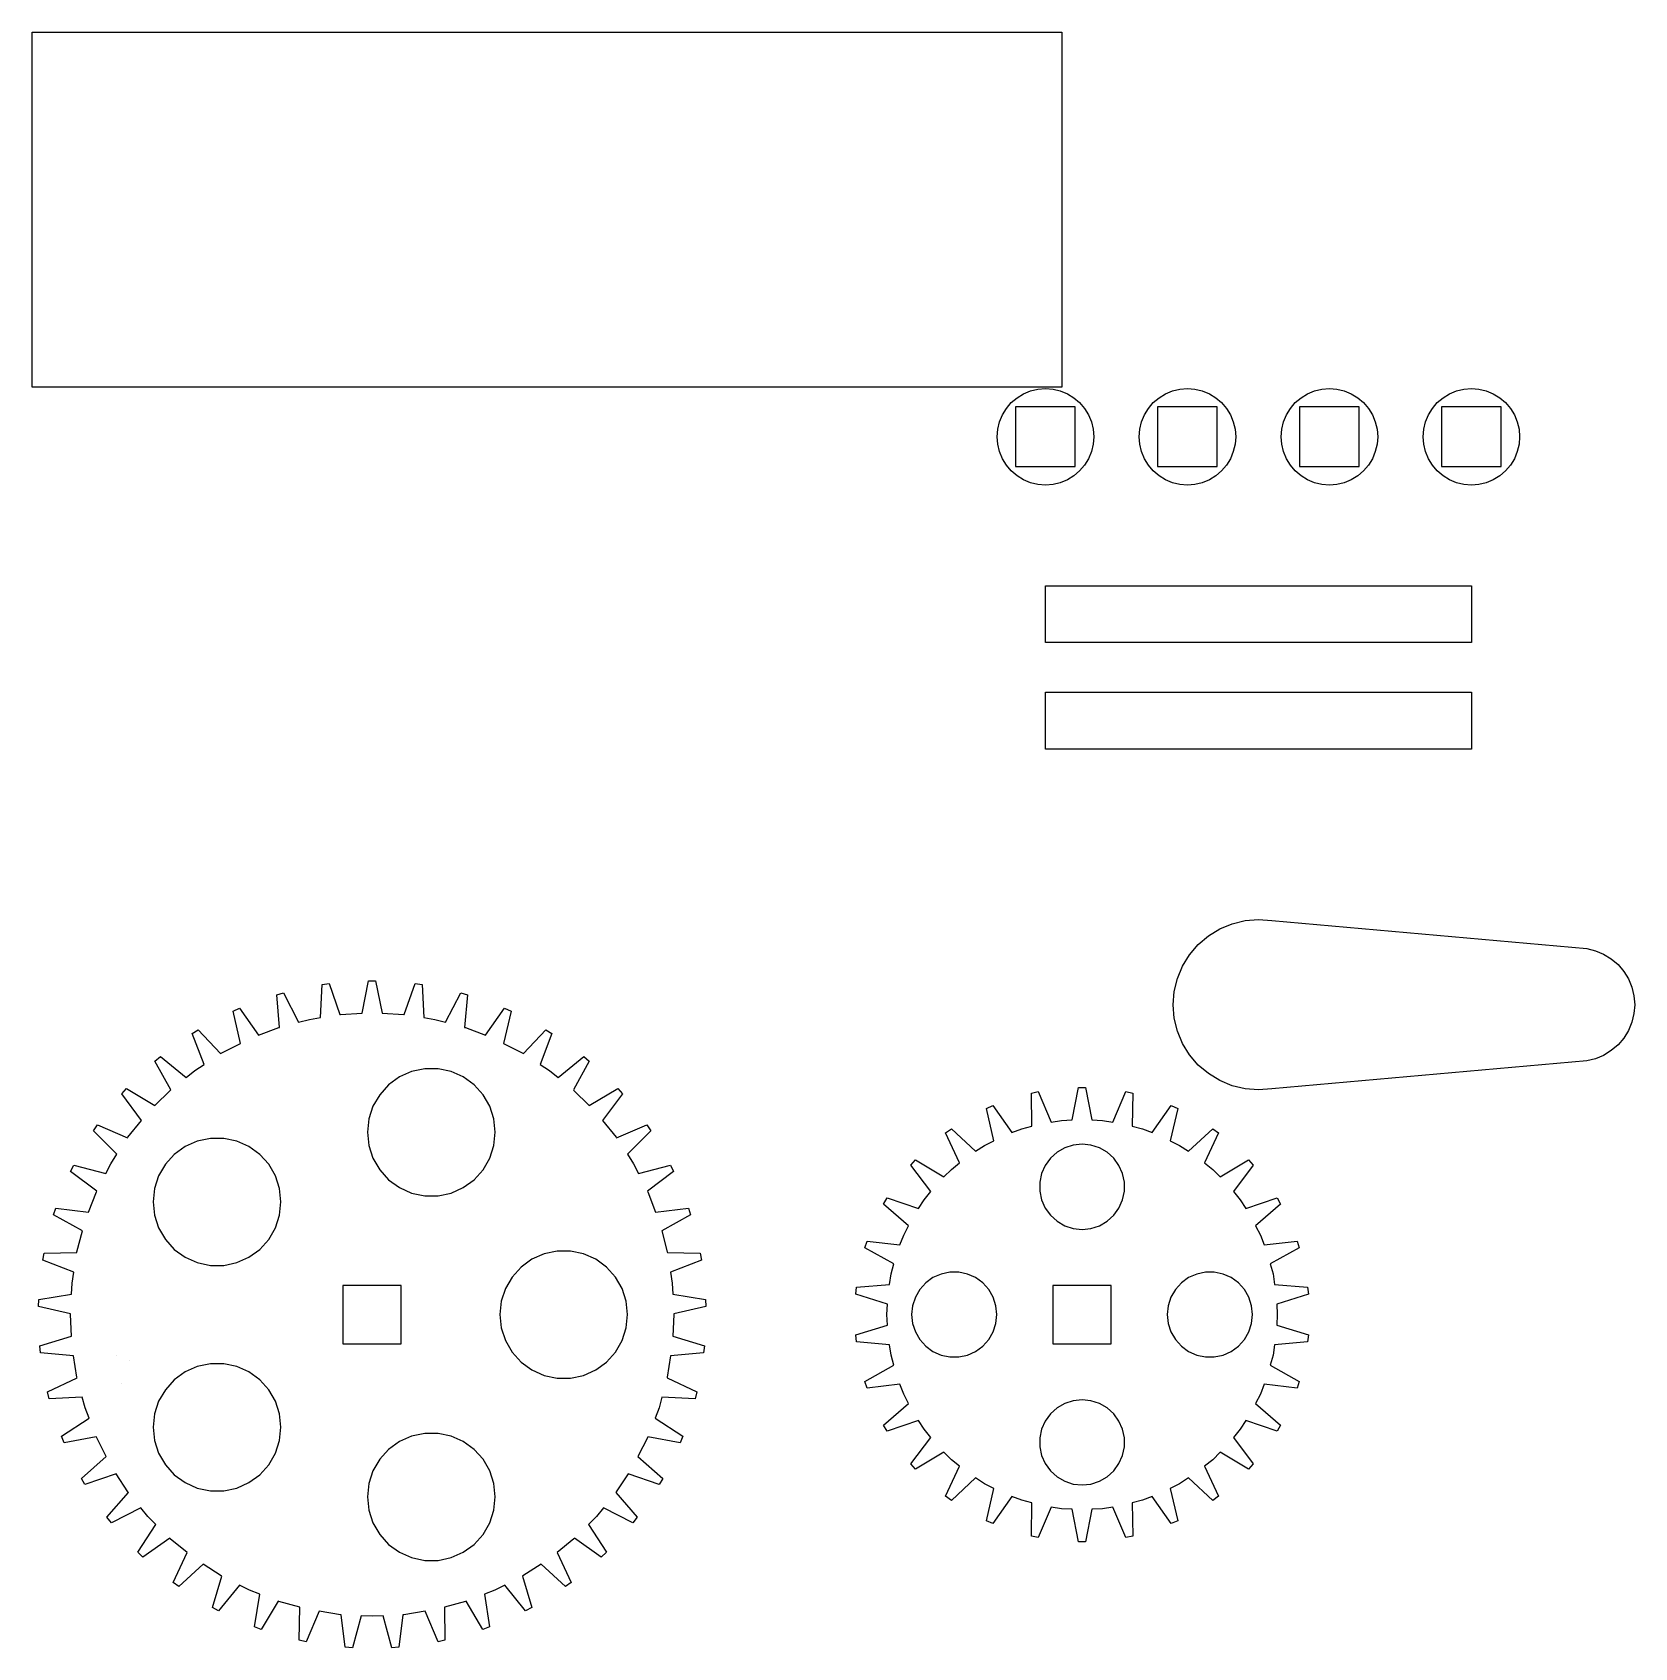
# Model space of a CAD drawing. Header units: metres. Extents: x 9 to 234, y 10 to 238.
import ezdxf

# ---------------------------------------------------------------- set-up
doc = ezdxf.new("R2010")
doc.units = ezdxf.units.M
for name, color, linetype in [('Barre_1', 5, 'Continuous'), ('Barre_2', 6, 'Continuous'), ('Entretoise_1', 7, 'Continuous'), ('Entretoise_2', 1, 'Continuous'), ('Entretoise_3', 2, 'Continuous'), ('Entretoise_4', 3, 'Continuous'), ('Grande_roue', 2, 'Continuous'), ('Manivelle', 4, 'Continuous'), ('Petite_roue', 3, 'Continuous'), ('Support', 1, 'Continuous')]:
    doc.layers.add(name, color=color, linetype=linetype)

msp = doc.modelspace()

# ---------------------------------------------------------------- linework, layer by layer
at = {"layer": 'Barre_1'}
for points in [[(145.02, 178.61), (144.77, 179.64), (144.68, 180.71), (144.77, 181.77), (145.02, 182.81), (145.42, 183.79), (145.98, 184.7), (146.67, 185.52), (147.49, 186.21), (148.4, 186.77), (149.38, 187.17), (150.42, 187.42), (151.48, 187.51), (152.55, 187.42), (153.58, 187.17), (154.57, 186.77), (155.48, 186.21), (156.29, 185.52), (156.98, 184.7), (157.54, 183.79), (157.95, 182.81), (158.2, 181.77), (158.28, 180.71), (158.2, 179.64), (157.95, 178.61), (157.54, 177.62), (156.98, 176.71), (156.29, 175.9), (155.48, 175.21), (154.57, 174.65), (153.58, 174.24), (152.55, 173.99), (151.48, 173.91), (150.42, 173.99), (149.38, 174.24), (148.4, 174.65), (147.49, 175.21), (146.67, 175.9), (145.98, 176.71), (145.42, 177.62), (145.02, 178.61)], [(147.28, 176.51), (155.68, 176.51), (155.68, 184.91), (147.28, 184.91), (147.28, 176.51)]]:
    msp.add_lwpolyline(points, close=True, dxfattribs=at)
at = {"layer": 'Barre_2'}
for points in [[(165.02, 178.61), (164.77, 179.64), (164.68, 180.71), (164.77, 181.77), (165.02, 182.81), (165.42, 183.79), (165.98, 184.7), (166.67, 185.52), (167.49, 186.21), (168.4, 186.77), (169.38, 187.17), (170.42, 187.42), (171.48, 187.51), (172.55, 187.42), (173.58, 187.17), (174.57, 186.77), (175.48, 186.21), (176.29, 185.52), (176.98, 184.7), (177.54, 183.79), (177.95, 182.81), (178.2, 181.77), (178.28, 180.71), (178.2, 179.64), (177.95, 178.61), (177.54, 177.62), (176.98, 176.71), (176.29, 175.9), (175.48, 175.21), (174.57, 174.65), (173.58, 174.24), (172.55, 173.99), (171.48, 173.91), (170.42, 173.99), (169.38, 174.24), (168.4, 174.65), (167.49, 175.21), (166.67, 175.9), (165.98, 176.71), (165.42, 177.62), (165.02, 178.61)], [(167.28, 176.51), (175.68, 176.51), (175.68, 184.91), (167.28, 184.91), (167.28, 176.51)]]:
    msp.add_lwpolyline(points, close=True, dxfattribs=at)
at = {"layer": 'Entretoise_1'}
for points in [[(185.02, 178.61), (184.77, 179.64), (184.68, 180.71), (184.77, 181.77), (185.02, 182.81), (185.42, 183.79), (185.98, 184.7), (186.67, 185.52), (187.49, 186.21), (188.4, 186.77), (189.38, 187.17), (190.42, 187.42), (191.48, 187.51), (192.55, 187.42), (193.58, 187.17), (194.57, 186.77), (195.48, 186.21), (196.29, 185.52), (196.98, 184.7), (197.54, 183.79), (197.95, 182.81), (198.2, 181.77), (198.28, 180.71), (198.2, 179.64), (197.95, 178.61), (197.54, 177.62), (196.98, 176.71), (196.29, 175.9), (195.48, 175.21), (194.57, 174.65), (193.58, 174.24), (192.55, 173.99), (191.48, 173.91), (190.42, 173.99), (189.38, 174.24), (188.4, 174.65), (187.49, 175.21), (186.67, 175.9), (185.98, 176.71), (185.42, 177.62), (185.02, 178.61)], [(187.28, 176.51), (195.68, 176.51), (195.68, 184.91), (187.28, 184.91), (187.28, 176.51)]]:
    msp.add_lwpolyline(points, close=True, dxfattribs=at)
at = {"layer": 'Entretoise_2'}
for points in [[(205.02, 178.61), (204.77, 179.64), (204.68, 180.71), (204.77, 181.77), (205.02, 182.81), (205.42, 183.79), (205.98, 184.7), (206.67, 185.52), (207.49, 186.21), (208.4, 186.77), (209.38, 187.17), (210.42, 187.42), (211.48, 187.51), (212.55, 187.42), (213.58, 187.17), (214.57, 186.77), (215.48, 186.21), (216.29, 185.52), (216.98, 184.7), (217.54, 183.79), (217.95, 182.81), (218.2, 181.77), (218.28, 180.71), (218.2, 179.64), (217.95, 178.61), (217.54, 177.62), (216.98, 176.71), (216.29, 175.9), (215.48, 175.21), (214.57, 174.65), (213.58, 174.24), (212.55, 173.99), (211.48, 173.91), (210.42, 173.99), (209.38, 174.24), (208.4, 174.65), (207.49, 175.21), (206.67, 175.9), (205.98, 176.71), (205.42, 177.62), (205.02, 178.61)], [(207.28, 176.51), (215.68, 176.51), (215.68, 184.91), (207.28, 184.91), (207.28, 176.51)]]:
    msp.add_lwpolyline(points, close=True, dxfattribs=at)
at = {"layer": 'Entretoise_3'}
msp.add_lwpolyline([(151.48, 144.71), (211.48, 144.71), (211.48, 136.71), (151.48, 136.71), (151.48, 144.71)], close=True, dxfattribs=at)
at = {"layer": 'Entretoise_4'}
msp.add_lwpolyline([(211.48, 151.71), (151.48, 151.71), (151.48, 159.71), (211.48, 159.71), (211.48, 151.71)], close=True, dxfattribs=at)
at = {"layer": 'Grande_roue'}
for points in [[(126.06, 47.66), (130.13, 49.92), (129.74, 51.35), (129.51, 52.82), (124.87, 53.23), (124.77, 54.22), (129.22, 55.59), (129.14, 57.07), (129.22, 58.55), (124.77, 59.92), (124.87, 60.91), (129.51, 61.32), (129.74, 62.79), (130.13, 64.22), (126.06, 66.48), (126.36, 67.43), (130.99, 66.87), (131.52, 68.26), (132.19, 69.58), (128.68, 72.64), (129.18, 73.5), (133.59, 71.99), (134.4, 73.23), (135.33, 74.39), (132.53, 78.11), (133.2, 78.85), (137.19, 76.46), (138.24, 77.51), (139.39, 78.44), (137.43, 82.66), (138.24, 83.25), (141.65, 80.08), (142.89, 80.89), (144.21, 81.56), (143.17, 86.1), (144.09, 86.51), (146.76, 82.69), (148.15, 83.22), (149.58, 83.61), (149.5, 88.27), (150.48, 88.47), (152.31, 84.19), (153.77, 84.42), (155.25, 84.5), (156.14, 89.07), (157.14, 89.07), (158.04, 84.5), (159.52, 84.42), (160.98, 84.19), (162.81, 88.47), (163.79, 88.27), (163.71, 83.61), (165.14, 83.22), (166.53, 82.69), (169.2, 86.51), (170.12, 86.1), (169.07, 81.56), (170.39, 80.89), (171.64, 80.08), (175.05, 83.25), (175.86, 82.66), (173.89, 78.44), (175.04, 77.51), (176.09, 76.46), (180.09, 78.85), (180.76, 78.11), (177.96, 74.39), (178.89, 73.23), (179.7, 71.99), (184.11, 73.5), (184.61, 72.64), (181.09, 69.58), (181.77, 68.26), (182.3, 66.87), (186.92, 67.43), (187.23, 66.48), (183.16, 64.22), (183.54, 62.79), (183.77, 61.32), (188.42, 60.91), (188.52, 59.92), (184.07, 58.55), (184.14, 57.07), (184.07, 55.59), (188.52, 54.22), (188.42, 53.23), (183.77, 52.82), (183.54, 51.35), (183.16, 49.92), (187.23, 47.66), (186.92, 46.71), (182.3, 47.27), (181.77, 45.88), (181.09, 44.56), (184.61, 41.5), (184.11, 40.64), (179.7, 42.15), (178.89, 40.91), (177.96, 39.75), (180.76, 36.03), (180.09, 35.29), (176.09, 37.68), (175.04, 36.63), (173.89, 35.7), (175.86, 31.48), (175.05, 30.89), (171.64, 34.06), (170.39, 33.25), (169.07, 32.58), (170.12, 28.04), (169.2, 27.63), (166.53, 31.45), (165.14, 30.92), (163.71, 30.53), (163.79, 25.87), (162.81, 25.67), (160.98, 29.95), (159.52, 29.72), (158.04, 29.64), (157.14, 25.07), (156.14, 25.07), (155.25, 29.64), (153.77, 29.72), (152.31, 29.95), (150.48, 25.67), (149.5, 25.87), (149.58, 30.53), (148.15, 30.92), (146.76, 31.45), (144.09, 27.63), (143.17, 28.04), (144.21, 32.58), (142.89, 33.25), (141.65, 34.06), (138.24, 30.89), (137.43, 31.48), (139.39, 35.7), (138.24, 36.63), (137.19, 37.68), (133.2, 35.29), (132.53, 36.03), (135.33, 39.75), (134.4, 40.91), (133.59, 42.15), (129.18, 40.64), (128.68, 41.5), (132.19, 44.56), (131.52, 45.88), (130.99, 47.27), (126.36, 46.71), (126.06, 47.66)], [(155.4, 80.94), (154.2, 80.55), (153.12, 79.92), (152.18, 79.08), (151.45, 78.07), (150.94, 76.92), (150.68, 75.7), (150.68, 74.44), (150.94, 73.22), (151.45, 72.07), (152.18, 71.06), (153.12, 70.22), (154.2, 69.59), (155.4, 69.2), (156.64, 69.07), (157.89, 69.2), (159.08, 69.59), (160.17, 70.22), (161.1, 71.06), (161.84, 72.07), (162.35, 73.22), (162.61, 74.44), (162.61, 75.7), (162.35, 76.92), (161.84, 78.07), (161.1, 79.08), (160.17, 79.92), (159.08, 80.55), (157.89, 80.94), (156.64, 81.07), (155.4, 80.94)], [(138.02, 63.04), (136.79, 62.78), (135.64, 62.27), (134.63, 61.53), (133.79, 60.6), (133.16, 59.51), (132.77, 58.32), (132.64, 57.07), (132.77, 55.82), (133.16, 54.63), (133.79, 53.54), (134.63, 52.61), (135.64, 51.87), (136.79, 51.36), (138.02, 51.1), (139.27, 51.1), (140.5, 51.36), (141.64, 51.87), (142.66, 52.61), (143.5, 53.54), (144.13, 54.63), (144.51, 55.82), (144.64, 57.07), (144.51, 58.32), (144.13, 59.51), (143.5, 60.6), (142.66, 61.53), (141.64, 62.27), (140.5, 62.78), (139.27, 63.04), (138.02, 63.04)], [(169.79, 60.6), (169.16, 59.51), (168.77, 58.32), (168.64, 57.07), (168.77, 55.82), (169.16, 54.63), (169.79, 53.54), (170.63, 52.61), (171.64, 51.87), (172.79, 51.36), (174.02, 51.1), (175.27, 51.1), (176.5, 51.36), (177.64, 51.87), (178.66, 52.61), (179.5, 53.54), (180.13, 54.63), (180.51, 55.82), (180.64, 57.07), (180.51, 58.32), (180.13, 59.51), (179.5, 60.6), (178.66, 61.53), (177.64, 62.27), (176.5, 62.78), (175.27, 63.04), (174.02, 63.04), (172.79, 62.78), (171.64, 62.27), (170.63, 61.53), (169.79, 60.6)], [(152.54, 61.17), (152.54, 52.97), (160.74, 52.97), (160.74, 61.17), (152.54, 61.17)], [(155.4, 44.94), (154.2, 44.55), (153.12, 43.92), (152.18, 43.08), (151.45, 42.07), (150.94, 40.92), (150.68, 39.7), (150.68, 38.44), (150.94, 37.22), (151.45, 36.07), (152.18, 35.06), (153.12, 34.22), (154.2, 33.59), (155.4, 33.2), (156.64, 33.07), (157.89, 33.2), (159.08, 33.59), (160.17, 34.22), (161.1, 35.06), (161.84, 36.07), (162.35, 37.22), (162.61, 38.44), (162.61, 39.7), (162.35, 40.92), (161.84, 42.07), (161.1, 43.08), (160.17, 43.92), (159.08, 44.55), (157.89, 44.94), (156.64, 45.07), (155.4, 44.94)]]:
    msp.add_lwpolyline(points, close=True, dxfattribs=at)
at = {"layer": 'Manivelle'}
msp.add_lwpolyline([(170.79, 95.26), (170.07, 97), (169.63, 98.83), (169.48, 100.71), (169.63, 102.59), (170.07, 104.42), (170.79, 106.16), (171.77, 107.76), (173, 109.19), (174.43, 110.42), (176.03, 111.4), (177.77, 112.12), (179.61, 112.56), (181.48, 112.71), (183.36, 112.56), (227.73, 108.61), (228.95, 108.32), (230.11, 107.84), (231.18, 107.18), (232.14, 106.36), (232.95, 105.41), (233.61, 104.34), (234.09, 103.18), (234.38, 101.96), (234.48, 100.71), (234.38, 99.46), (234.09, 98.24), (233.61, 97.08), (232.95, 96.01), (232.14, 95.05), (231.18, 94.24), (230.11, 93.58), (228.95, 93.1), (227.73, 92.81), (183.36, 88.86), (181.48, 88.71), (179.61, 88.86), (177.77, 89.3), (176.03, 90.02), (174.43, 91), (173, 92.22), (171.77, 93.65), (170.79, 95.26)], close=True, dxfattribs=at)
at = {"layer": 'Petite_roue'}
msp.add_lwpolyline([(153.78, 237.67), (153.78, 187.67), (8.78, 187.67), (8.78, 237.67), (153.78, 237.67)], close=True, dxfattribs=at)
at = {"layer": 'Support'}
for points in [[(22.26, 32.09), (20.6, 34.65), (16.19, 33.14), (15.69, 34), (19.2, 37.06), (17.82, 39.78), (17.78, 39.87), (13.25, 39), (12.88, 39.93), (16.79, 42.47), (16.22, 43.94), (15.82, 45.45), (11.16, 45.21), (10.92, 46.18), (15.1, 48.14), (15.07, 48.23), (14.6, 51.25), (9.95, 51.66), (9.85, 52.65), (14.3, 54.02), (14.14, 57.07), (14.15, 57.17), (9.65, 58.21), (9.69, 59.21), (14.29, 59.95), (14.38, 61.51), (14.62, 63.06), (10.27, 64.74), (10.44, 65.72), (15.06, 65.81), (15.07, 65.91), (15.86, 68.85), (11.79, 71.12), (12.1, 72.07), (16.72, 71.51), (17.82, 74.36), (17.86, 74.44), (14.18, 77.22), (14.62, 78.12), (19.13, 76.92), (19.84, 78.32), (20.69, 79.64), (17.4, 82.94), (17.96, 83.77), (22.21, 81.97), (22.26, 82.05), (24.18, 84.42), (21.38, 88.15), (22.05, 88.89), (26.05, 86.5), (28.21, 88.65), (28.28, 88.71), (26.05, 92.75), (26.82, 93.4), (30.44, 90.47), (31.66, 91.45), (32.98, 92.31), (31.31, 96.66), (32.16, 97.19), (35.31, 93.82), (35.39, 93.88), (38.11, 95.26), (37.07, 99.8), (37.98, 100.21), (40.66, 96.4), (43.51, 97.49), (43.6, 97.52), (43.21, 102.11), (44.17, 102.39), (46.29, 98.24), (47.81, 98.64), (49.36, 98.89), (49.61, 103.54), (50.6, 103.68), (52.11, 99.32), (52.2, 99.34), (55.25, 99.5), (56.14, 104.07), (57.14, 104.07), (58.04, 99.5), (61.09, 99.34), (61.18, 99.32), (62.69, 103.68), (63.68, 103.54), (63.93, 98.89), (65.48, 98.64), (67, 98.24), (69.12, 102.39), (70.08, 102.11), (69.68, 97.52), (69.78, 97.49), (72.63, 96.4), (75.3, 100.21), (76.22, 99.8), (75.17, 95.26), (77.89, 93.88), (77.98, 93.82), (81.13, 97.19), (81.97, 96.66), (80.31, 92.31), (81.62, 91.45), (82.84, 90.47), (86.47, 93.4), (87.24, 92.75), (85.01, 88.71), (85.08, 88.65), (87.24, 86.5), (91.24, 88.89), (91.91, 88.15), (89.11, 84.42), (91.03, 82.05), (91.08, 81.97), (95.33, 83.77), (95.89, 82.94), (92.6, 79.64), (93.45, 78.32), (94.16, 76.92), (98.67, 78.12), (99.11, 77.22), (95.43, 74.44), (95.47, 74.36), (96.56, 71.51), (101.19, 72.07), (101.5, 71.12), (97.43, 68.85), (98.22, 65.91), (98.23, 65.81), (102.84, 65.72), (103.02, 64.74), (98.67, 63.06), (98.91, 61.51), (98.99, 59.95), (103.6, 59.21), (103.63, 58.21), (99.14, 57.17), (99.14, 57.07), (98.98, 54.02), (103.44, 52.65), (103.33, 51.66), (98.69, 51.25), (98.22, 48.23), (98.19, 48.14), (102.37, 46.18), (102.13, 45.21), (97.47, 45.45), (97.06, 43.94), (96.5, 42.47), (100.41, 39.93), (100.03, 39), (95.5, 39.87), (95.47, 39.78), (94.08, 37.06), (97.6, 34), (97.1, 33.14), (92.69, 34.65), (91.03, 32.09), (90.97, 32.01), (93.99, 28.53), (93.37, 27.74), (89.22, 29.85), (88.23, 28.63), (87.12, 27.52), (89.65, 23.61), (88.93, 22.91), (85.15, 25.56), (85.08, 25.49), (82.71, 23.57), (84.67, 19.34), (83.87, 18.75), (80.45, 21.93), (77.89, 20.26), (77.81, 20.22), (79.15, 15.81), (78.27, 15.34), (75.33, 18.96), (73.93, 18.24), (72.46, 17.68), (73.19, 13.08), (72.25, 12.73), (69.87, 16.68), (69.78, 16.65), (66.83, 15.86), (66.9, 11.2), (65.93, 10.99), (64.1, 15.28), (61.09, 14.8), (60.99, 14.8), (60.42, 10.22), (59.42, 10.15), (58.21, 14.65), (56.64, 14.57), (55.08, 14.65), (53.86, 10.15), (52.87, 10.22), (52.3, 14.8), (52.2, 14.8), (49.19, 15.28), (47.36, 10.99), (46.38, 11.2), (46.46, 15.86), (43.51, 16.65), (43.42, 16.68), (41.04, 12.73), (40.1, 13.08), (40.82, 17.68), (39.36, 18.24), (37.96, 18.96), (35.02, 15.34), (34.14, 15.81), (35.48, 20.22), (35.39, 20.26), (32.83, 21.93), (29.42, 18.75), (28.61, 19.34), (30.58, 23.57), (28.21, 25.49), (28.14, 25.56), (24.35, 22.91), (23.64, 23.61), (26.17, 27.52), (25.06, 28.63), (24.07, 29.85), (19.92, 27.74), (19.3, 28.53), (22.32, 32.01), (22.26, 32.09)], [(56.18, 84.62), (55.99, 82.75), (56.18, 80.88), (56.77, 79.09), (57.71, 77.46), (58.97, 76.06), (60.49, 74.95), (62.21, 74.19), (64.05, 73.8), (65.93, 73.8), (67.77, 74.19), (69.49, 74.95), (71.01, 76.06), (72.27, 77.46), (73.21, 79.09), (73.79, 80.88), (73.99, 82.75), (73.79, 84.62), (73.21, 86.41), (72.27, 88.04), (71.01, 89.44), (69.49, 90.54), (67.77, 91.31), (65.93, 91.7), (64.05, 91.7), (62.21, 91.31), (60.49, 90.54), (58.97, 89.44), (57.71, 88.04), (56.77, 86.41), (56.18, 84.62)], [(28.78, 79.63), (27.52, 78.23), (26.58, 76.6), (26, 74.81), (25.8, 72.94), (26, 71.07), (26.58, 69.28), (27.52, 67.65), (28.78, 66.25), (30.3, 65.15), (32.02, 64.38), (33.86, 63.99), (35.74, 63.99), (37.58, 64.38), (39.3, 65.15), (40.82, 66.25), (42.08, 67.65), (43.02, 69.28), (43.6, 71.07), (43.8, 72.94), (43.6, 74.81), (43.02, 76.6), (42.08, 78.23), (40.82, 79.63), (39.3, 80.73), (37.58, 81.5), (35.74, 81.89), (33.86, 81.89), (32.02, 81.5), (30.3, 80.73), (28.78, 79.63)], [(79.14, 64.86), (77.62, 63.76), (76.36, 62.36), (75.42, 60.73), (74.84, 58.94), (74.64, 57.07), (74.84, 55.2), (75.42, 53.41), (76.36, 51.78), (77.62, 50.38), (79.14, 49.28), (80.86, 48.51), (82.7, 48.12), (84.58, 48.12), (86.42, 48.51), (88.14, 49.28), (89.67, 50.38), (90.92, 51.78), (91.87, 53.41), (92.45, 55.2), (92.64, 57.07), (92.45, 58.94), (91.87, 60.73), (90.92, 62.36), (89.67, 63.76), (88.14, 64.86), (86.42, 65.63), (84.58, 66.02), (82.7, 66.02), (80.86, 65.63), (79.14, 64.86)], [(52.54, 52.97), (60.74, 52.97), (60.74, 61.17), (52.54, 61.17), (52.54, 52.97)], [(20.61, 51.35), (20.61, 51.35), (20.61, 51.35), (20.61, 51.35), (20.61, 51.35)], [(22.43, 50.58), (22.43, 50.58), (22.43, 50.58), (22.43, 50.58), (22.43, 50.58)], [(27.52, 46.49), (26.58, 44.86), (26, 43.07), (25.8, 41.2), (26, 39.33), (26.58, 37.54), (27.52, 35.91), (28.78, 34.51), (30.3, 33.41), (32.02, 32.64), (33.86, 32.25), (35.74, 32.25), (37.58, 32.64), (39.3, 33.41), (40.82, 34.51), (42.08, 35.91), (43.02, 37.54), (43.6, 39.33), (43.8, 41.2), (43.6, 43.07), (43.02, 44.86), (42.08, 46.49), (40.82, 47.89), (39.3, 48.99), (37.58, 49.76), (35.74, 50.15), (33.86, 50.15), (32.02, 49.76), (30.3, 48.99), (28.78, 47.89), (27.52, 46.49)], [(21.3, 47.36), (21.3, 47.36), (21.3, 47.36), (21.3, 47.36), (21.3, 47.36)], [(58.97, 38.08), (57.71, 36.68), (56.77, 35.05), (56.18, 33.26), (55.99, 31.39), (56.18, 29.52), (56.77, 27.73), (57.71, 26.1), (58.97, 24.7), (60.49, 23.6), (62.21, 22.83), (64.05, 22.44), (65.93, 22.44), (67.77, 22.83), (69.49, 23.6), (71.01, 24.7), (72.27, 26.1), (73.21, 27.73), (73.79, 29.52), (73.99, 31.39), (73.79, 33.26), (73.21, 35.05), (72.27, 36.68), (71.01, 38.08), (69.49, 39.19), (67.77, 39.95), (65.93, 40.34), (64.05, 40.34), (62.21, 39.95), (60.49, 39.19), (58.97, 38.08)]]:
    msp.add_lwpolyline(points, close=True, dxfattribs=at)

doc.saveas('drawing.dxf')
